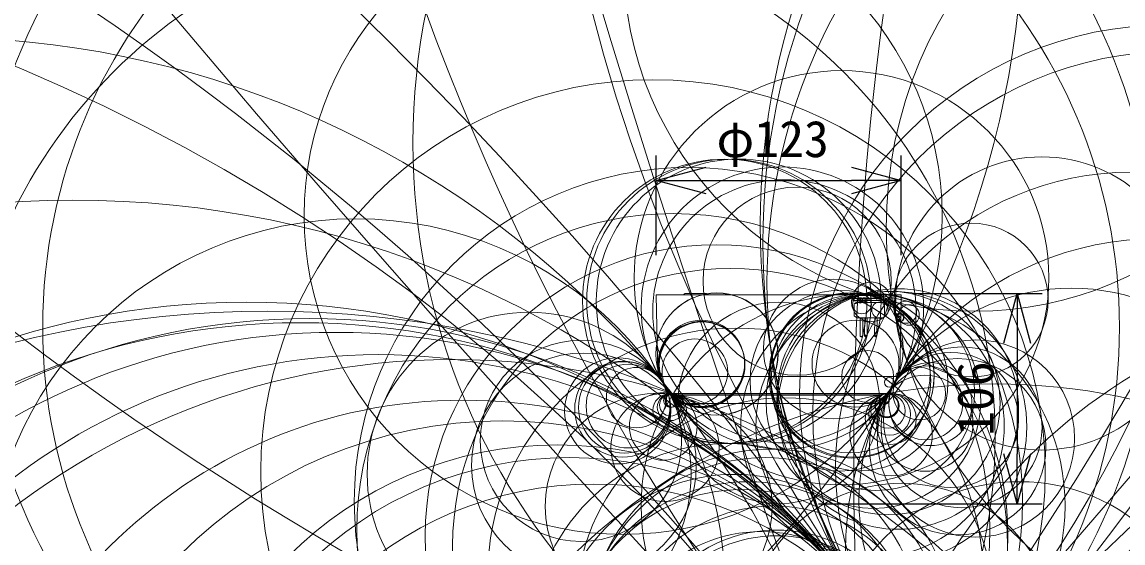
# Model space of a CAD drawing. Units: millimetres, scale not verified. Extents: x -4192 to 4086, y -3596 to 8290.
# Drawn here: x -38 to 17.3, y 24.4 to 50.5 of the extents above; entities that cross this region are included whole.
import ezdxf
from ezdxf.enums import TextEntityAlignment as Align

# ---------------------------------------------------------------- set-up
doc = ezdxf.new("R2010")
doc.units = ezdxf.units.MM
doc.header["$LTSCALE"] = 0.125
doc.layers.add('0-0_0', color=7, linetype='Continuous')
doc.layers.add('0-4_SUNPO', color=7, linetype='Continuous')
doc.layers.add('0-5_GAIKEI', color=1, linetype='Continuous', lineweight=18)
doc.styles.add('ＭＳ ゴシック', font='')
doc.styles.get('ＭＳ ゴシック').set_extended_font_data('MS Gothic')

# ---------------------------------------------------------------- blocks, each defined once
blk = doc.blocks.new('_Open30')
at = {"layer": '0-0_0'}
blk.add_line((0, 0), (-1, 0), dxfattribs=at)
blk.add_lwpolyline([(-1, 0.26795), (0, 0), (-1, -0.26795)], dxfattribs=at)
blk = doc.blocks.new('D1')
at = {"layer": '0-4_SUNPO'}
for p, q in [((58.3512, 226.3191), (58.3512, 231.3138)), ((70.647, 226.3191), (70.647, 231.3138)), ((60.8512, 230.0638), (68.147, 230.0638))]:
    blk.add_line(p, q, dxfattribs=at)
at = {"layer": '0-4_SUNPO', "xscale": 2.5, "yscale": 2.5, "rotation": 180}
blk.add_blockref('_Open30', (58.3512, 230.0638), dxfattribs=at)
at = {"layer": '0-4_SUNPO', "xscale": 2.5, "yscale": 2.5}
blk.add_blockref('_Open30', (70.647, 230.0638), dxfattribs=at)
at = {"layer": '0-4_SUNPO', "style": 'ＭＳ ゴシック'}
blk.add_text('φ123', height=1.833, dxfattribs=at).set_placement((61.3741, 230.6888), align=Align.BOTTOM_LEFT)
blk = doc.blocks.new('D2')
at = {"layer": '0-4_SUNPO'}
for p, q in [((71.1779, 224.3893), (77.7084, 224.3893)), ((76.4584, 221.8893), (76.4584, 216.3317)), ((66.4984, 213.8317), (77.7084, 213.8317))]:
    blk.add_line(p, q, dxfattribs=at)
at = {"layer": '0-4_SUNPO', "xscale": 2.5, "yscale": 2.5}
for p, rotation in [((76.4584, 224.3893), 90), ((76.4584, 213.8317), 270)]:
    blk.add_blockref('_Open30', p, dxfattribs=dict(at, rotation=rotation))
at = {"layer": '0-4_SUNPO', "style": 'ＭＳ ゴシック'}
blk.add_text('106', height=1.833, rotation=90, dxfattribs=at).set_placement((75.8334, 217.2355), align=Align.BOTTOM_LEFT)

msp = doc.modelspace()

# ---------------------------------------------------------------- linework, layer by layer
at = {"layer": '0-5_GAIKEI', "color": 7}
for p, q in [((3.6371, 36.8222), (-6.1493, 36.8222)), ((-6.0769, 32.7723), (-6.1493, 36.8222)), ((4.7734, 36.8222), (6.1464, 36.8222)), ((6.1253, 35.6023), (6.1464, 36.8222)), ((6.0762, 32.7899), (6.1238, 35.5222)), ((6.0893, 35.6023), (6.1011, 35.5381)), ((6.1253, 35.6023), (6.0893, 35.6023)), ((6.1014, 35.5371), (6.105, 35.5272)), ((6.1073, 35.5236), (6.1091, 35.5222)), ((6.1238, 35.5222), (6.1091, 35.5222)), ((5.721, 32.2542), (5.7342, 32.2765)), ((-5.4452, 31.8699), (-5.4256, 31.8559)), ((-5.4252, 31.8557), (-5.4109, 31.8526)), ((-5.1608, 31.7923), (-5.1767, 31.7986)), ((-5.1379, 31.7824), (-5.0783, 31.7824)), ((-5.0712, 31.3647), (-5.0783, 31.7824)), ((5.0683, 31.3647), (5.0757, 31.7824)), ((5.0757, 31.7824), (5.1354, 31.7824)), ((5.4081, 31.8526), (5.4311, 31.86)), ((5.4315, 31.8601), (5.4426, 31.8699)), ((-5.0613, 31.3647), (-5.0712, 31.3647))]:
    msp.add_line(p, q, dxfattribs=at)
at = {"layer": '0-5_GAIKEI'}
for p, q in [((-4.7763, 36.8222), (-4.7731, 36.8293)), ((-4.7644, 36.8467), (-4.7731, 36.8293)), ((-4.706, 36.8888), (-4.7273, 36.8805)), ((-4.6803, 36.8924), (-4.7047, 36.8893)), ((-4.6803, 36.8924), (-3.6721, 36.8924)), ((-3.6529, 36.8903), (-3.6721, 36.8924)), ((-3.592, 36.8519), (-3.6075, 36.8683)), ((-3.5793, 36.8293), (-3.5912, 36.8509)), ((-3.5765, 36.8222), (-3.5793, 36.8293)), ((3.574, 36.8222), (3.5768, 36.8293)), ((3.5855, 36.8467), (3.5768, 36.8293)), ((3.6439, 36.8888), (3.6229, 36.8805)), ((3.649, 36.8212), (3.6371, 36.8222)), ((3.6696, 36.8924), (3.6452, 36.8893)), ((4.6778, 36.8924), (3.6696, 36.8924)), ((3.7104, 36.7605), (3.6933, 36.7932)), ((4.1522, 36.5424), (3.7144, 36.5424)), ((5.1301, 36.6423), (3.7154, 36.6423)), ((3.9962, 36.7862), (3.9835, 36.6423)), ((4.0025, 36.7886), (3.9962, 36.7862)), ((3.9962, 36.7862), (4.6013, 36.7862)), ((4.0262, 36.7975), (4.0144, 36.7931)), ((4.0739, 36.813), (4.0501, 36.8057)), ((4.0812, 36.8148), (4.0739, 36.8127)), ((4.0739, 36.813), (4.0739, 36.8127)), ((4.2217, 36.5424), (5.1301, 36.5424)), ((4.3194, 36.8293), (4.2788, 36.8293)), ((4.2935, 36.813), (4.2788, 36.8127)), ((4.3187, 36.8127), (4.2939, 36.813)), ((4.3267, 36.8441), (4.3187, 36.8444)), ((4.3187, 36.8127), (4.3187, 36.8444)), ((4.4016, 36.5424), (4.4002, 36.5622)), ((4.4817, 36.5622), (4.4002, 36.5622)), ((4.457, 36.5424), (4.457, 36.5622)), ((4.4817, 36.5424), (4.4817, 36.6423)), ((4.5236, 36.8127), (4.4999, 36.8193)), ((4.5236, 36.8127), (4.5236, 36.813)), ((4.5539, 36.8035), (4.5422, 36.8072)), ((4.5815, 36.6522), (4.5716, 36.6423)), ((4.6013, 36.7862), (4.5779, 36.7953)), ((4.8214, 36.6522), (4.5815, 36.6522)), ((4.6013, 36.7862), (4.6129, 36.6522)), ((4.697, 36.8903), (4.6778, 36.8924)), ((4.7579, 36.8519), (4.7424, 36.8683)), ((4.7706, 36.8293), (4.7587, 36.8509)), ((4.8454, 36.6423), (4.7706, 36.8293)), ((5.1449, 36.7922), (4.7854, 36.7922)), ((4.8214, 36.6522), (4.8316, 36.6423)), ((5.1301, 36.6924), (4.8256, 36.6924)), ((4.9216, 36.5424), (4.9216, 36.6423)), ((5.1265, 36.5424), (5.1265, 36.4423)), ((5.1301, 36.7223), (5.1357, 36.7667)), ((5.1301, 36.5223), (5.1301, 36.7223)), ((5.136, 36.768), (5.1421, 36.7861)), ((5.1659, 36.8173), (5.1812, 36.8222)), ((5.2507, 36.7223), (5.257, 36.7667)), ((5.2574, 36.768), (5.2638, 36.7861)), ((5.2879, 36.8173), (5.3036, 36.8222)), ((5.8399, 35.9222), (5.8561, 36.8222)), ((5.8804, 36.8222), (5.8642, 35.9222)), ((3.787, 36.3816), (3.7853, 35.7706)), ((3.8408, 36.4137), (3.787, 36.3816)), ((3.8654, 36.4243), (3.8438, 36.4151)), ((3.8812, 36.4295), (3.8684, 36.4255)), ((3.9035, 36.4324), (3.8818, 36.4296)), ((5.2514, 36.4324), (3.9035, 36.4324)), ((5.1265, 36.4423), (4.2217, 36.4423)), ((4.5515, 36.4324), (4.5515, 36.4423)), ((4.8514, 36.4324), (4.8514, 36.4423)), ((5.2563, 36.432), (5.2514, 36.4324)), ((5.2772, 36.4246), (5.2585, 36.4313)), ((5.2951, 36.4064), (5.2793, 36.4239)), ((5.3015, 36.3823), (5.2956, 36.4057)), ((5.3015, 35.7723), (5.3015, 36.3823)), ((5.8399, 35.9222), (5.8422, 35.8267)), ((5.8642, 35.9222), (5.8399, 35.9222)), ((5.8642, 35.9222), (5.8652, 35.8577)), ((3.8425, 35.7207), (3.7853, 35.7706)), ((3.9246, 35.6761), (3.9007, 35.6844)), ((3.9536, 35.6721), (3.926, 35.6756)), ((3.9536, 35.6721), (5.2003, 35.6721)), ((4.0908, 35.6721), (4.0798, 34.7874)), ((4.2213, 35.6721), (4.2104, 34.7867)), ((4.3092, 35.6721), (4.2982, 34.7874)), ((4.4369, 35.6721), (4.4263, 34.7867)), ((4.814, 35.6718), (4.8034, 34.7874)), ((4.935, 35.6721), (4.9244, 34.7867)), ((5.2003, 35.6721), (5.2281, 35.6764)), ((5.2335, 35.6785), (5.2514, 35.6855)), ((5.2649, 35.6962), (5.271, 35.701)), ((5.2714, 35.7013), (5.2879, 35.722)), ((5.2882, 35.7224), (5.2912, 35.7299)), ((5.298, 35.7466), (5.3015, 35.7723)), ((5.8428, 35.8158), (5.8529, 35.7229)), ((5.8702, 35.7933), (5.8776, 35.7411)), ((6.0893, 35.6023), (5.8818, 35.6023)), ((5.9154, 35.5387), (5.9278, 35.5281)), ((5.9246, 35.6135), (5.9295, 35.6095)), ((5.9311, 35.5258), (5.9439, 35.5222)), ((5.9345, 35.6054), (5.9453, 35.6023)), ((6.1091, 35.5222), (5.9439, 35.5222)), ((6.0039, 35.5222), (6.0053, 35.6023)), ((6.0473, 35.5222), (6.0487, 35.6023)), ((4.0798, 34.7874), (4.0819, 34.7675)), ((4.0823, 34.7665), (4.0887, 34.7497)), ((4.1135, 34.7253), (4.1275, 34.7225)), ((4.1275, 34.7225), (4.1455, 34.7225)), ((4.1455, 34.7225), (4.1692, 34.727)), ((4.1695, 34.7271), (4.1902, 34.7404)), ((4.1904, 34.7407), (4.2044, 34.7602)), ((4.2104, 34.7842), (4.2104, 34.7867)), ((4.2982, 34.7874), (4.3014, 34.7629)), ((4.3016, 34.7621), (4.3116, 34.7408)), ((4.3133, 34.7394), (4.3286, 34.7267)), ((4.3303, 34.7253), (4.3434, 34.7225)), ((4.3434, 34.7225), (4.3614, 34.7225)), ((4.3614, 34.7225), (4.3851, 34.727)), ((4.3854, 34.7271), (4.4061, 34.7404)), ((4.4063, 34.7407), (4.4203, 34.7602)), ((4.4263, 34.7842), (4.4263, 34.7867)), ((4.8034, 34.7874), (4.8058, 34.7626)), ((4.8061, 34.7618), (4.8147, 34.7408)), ((4.8162, 34.7394), (4.8294, 34.7267)), ((4.8422, 34.7225), (4.8595, 34.7225)), ((4.8595, 34.7225), (4.8832, 34.727)), ((4.8835, 34.7271), (4.9042, 34.7404)), ((4.9044, 34.7407), (4.9184, 34.7602)), ((4.9244, 34.7842), (4.9244, 34.7867)), ((6.0522, 32.7268), (-6.0548, 32.7268)), ((5.4426, 31.8699), (-5.4452, 31.8699)), ((5.4081, 31.8526), (-5.4109, 31.8526)), ((-5.0783, 31.7824), (5.0757, 31.7824)), ((5.0683, 31.3647), (-5.0613, 31.3647))]:
    msp.add_line(p, q, dxfattribs=at)
for points in [[(-4.7285, 36.8799), (-4.7484, 36.8656), (-4.7641, 36.8471)], [(-3.6085, 36.8693), (-3.6294, 36.8825), (-3.6524, 36.8902)], [(3.6217, 36.8799), (3.6018, 36.8656), (3.5858, 36.8471)], [(3.693, 36.7935), (3.6731, 36.8116), (3.6494, 36.821)], [(4.1539, 36.5223), (3.714, 36.5223), (3.7161, 36.7223), (3.7105, 36.76)], [(4.1787, 36.8356), (4.1543, 36.8317), (4.1302, 36.8268)], [(4.2788, 36.8127), (4.2788, 36.8444), (4.254, 36.8434)], [(4.426, 36.8346), (4.4016, 36.8381), (4.3768, 36.8409)], [(4.7414, 36.8693), (4.7208, 36.8825), (4.6975, 36.8902)], [(5.2507, 36.7223), (5.2479, 36.5223), (5.1265, 36.5223)], [(5.1425, 36.7871), (5.1516, 36.8035), (5.1655, 36.8171)], [(5.2642, 36.7871), (5.2736, 36.8035), (5.2876, 36.8171)], [(3.8993, 35.685), (3.8752, 35.6975), (3.8435, 35.7199)], [(5.8883, 35.6932), (5.9005, 35.6555), (5.9148, 35.6266)], [(4.0891, 34.7488), (4.0996, 34.7345), (4.1132, 34.7254)], [(4.8309, 34.7253), (4.831, 34.7253), (4.8422, 34.7225)]]:
    msp.add_lwpolyline(points, dxfattribs=at)
for centre, radius in [((-52.9951, 4151.0707), 4139.1614), ((-862.8513, 782.3196), 1159.5871), ((573.8909, 559.025), 789.5363), ((566.7725, 225.0147), 601.1902), ((1454.8739, -1499.9988), 2095.6488), ((-121.5329, 173.1616), 205.0128), ((54.0133, 155.4175), 151.7877), ((109.641, 97.8042), 135.639), ((-73.0386, 93.3017), 112.8187), ((171.2939, 28.5493), 167.535), ((79.4603, 74.0327), 91.7387), ((-36.7854, 56.719), 60.3805), ((-178.3169, -109.1334), 224.4555), ((-121.8302, -77.6031), 155.5656), ((35.5707, 40.339), 36.5016), ((33.4026, 39.4482), 34.206), ((9.8257, 53.6236), 17.6269), ((27.9845, 37.4232), 28.5787), ((26.9666, 40.1707), 21.5771), ((-74.5424, -38.3056), 93.8577), ((-15.0739, 29.6735), 25.9237), ((19.5571, 31.8772), 18.511), ((19.9337, 30.8317), 18.2259), ((-6.3134, 27.9495), 19.6809), ((-2.0116, 36.5006), 7.1452), ((13.2072, 36.3924), 7.3614), ((-2.7154, 36.5009), 7.1354), ((-2.4995, 36.5009), 7.1354), ((17.6824, 28.1516), 14.8355), ((0.9191, 37.512), 4.7213), ((-35.4264, -7.6339), 49.2185), ((9.6518, 36.5629), 3.8627), ((3.0923, 32.5111), 4.5344), ((5.9942, 31.0879), 6.0392), ((4.6435, 36.474), 0.9956), ((3.7275, 26.2233), 10.6377), ((-4.7634, 36.8463), 0.00109), ((-4.7265, 36.8771), 0.00344), ((-4.7043, 36.8859), 0.00343), ((-3.6529, 36.8891), 0.00122), ((-3.6103, 36.8664), 0.00336), ((-3.5941, 36.8493), 0.0033), ((4.7033, 30.245), 6.6136), ((5.6485, 30.2001), 6.7984), ((4.7485, 31.481), 5.3857), ((3.6478, 32.7671), 4.1414), ((3.5791, 32.9084), 4.0179), ((3.6807, 32.7887), 4.1139), ((4.0484, 32.4201), 4.4329), ((5.503, 31.3913), 5.6067), ((4.8777, 31.9419), 4.9433), ((3.5865, 36.8463), 0.00105), ((3.6237, 36.8771), 0.00346), ((3.6456, 36.886), 0.00332), ((3.649, 36.8204), 0.00075), ((3.6926, 36.7929), 0.0007), ((4.174, 36.3477), 0.4732), ((3.7095, 36.7601), 0.00101), ((4.086, 36.5429), 0.1356), ((4.1251, 36.5592), 0.0934), ((4.151, 36.5868), 0.0555), ((4.1517, 36.5894), 0.0529), ((4.2878, 36.5417), 0.1357), ((4.254, 36.5294), 0.0997), ((4.2232, 36.4977), 0.0555), ((4.2225, 36.4954), 0.0532), ((4.2937, 36.8038), 0.00922), ((32.2262, 8.9895), 27.8523), ((5.0805, 36.061), 0.412), ((4.697, 36.889), 0.00126), ((4.7395, 36.8663), 0.00347), ((4.7558, 36.8493), 0.0033), ((5.1395, 36.7664), 0.0039), ((5.146, 36.7852), 0.00398), ((5.1659, 36.8168), 0.00046), ((5.2609, 36.7663), 0.0039), ((5.2677, 36.7851), 0.00401), ((5.288, 36.8168), 0.00046), ((6.3633, 35.9516), 0.5539), ((-26.7094, -2.8633), 39.3192), ((66.7486, -58.3849), 94.4425), ((3.8481, 36.4018), 0.0139), ((3.8735, 36.4085), 0.0177), ((3.8819, 36.4278), 0.00183), ((5.265, 36.387), 0.0396), ((5.2543, 36.4228), 0.00948), ((5.2946, 36.4055), 0.00096), ((-23.9982, -0.1229), 35.5493), ((-23.5402, 1.2849), 34.3456), ((3.8474, 35.7258), 0.00709), ((3.9023, 35.6908), 0.00654), ((3.9266, 35.6801), 0.00448), ((5.2705, 35.7018), 0.00105), ((5.2874, 35.7226), 0.00084), ((5.9082, 35.825), 0.0661), ((6.0779, 35.6951), 0.2147), ((6.0652, 35.6683), 0.195), ((6.0053, 35.6196), 0.1201), ((5.9887, 35.5937), 0.0916), ((5.9286, 35.6347), 0.0159), ((5.9319, 35.5304), 0.00467), ((5.9369, 35.6135), 0.00843), ((-22.2125, 2.144), 32.7959), ((4.3408, 34.7741), 0.0443), ((4.844, 34.7699), 0.0413), ((4.0845, 34.7677), 0.00255), ((4.0912, 34.7502), 0.00253), ((4.1135, 34.7257), 0.00047), ((4.1692, 34.7276), 0.00056), ((4.1899, 34.7409), 0.00057), ((4.3029, 34.763), 0.00151), ((4.3358, 34.7338), 0.0101), ((4.3851, 34.7276), 0.00056), ((4.4058, 34.7409), 0.00057), ((4.8074, 34.7626), 0.00156), ((4.8364, 34.7326), 0.0091), ((4.8832, 34.7276), 0.00056), ((4.9039, 34.7409), 0.00057), ((-20.0826, 3.6145), 30.2082), ((-15.8267, 6.4252), 25.1084), ((0.3085, 21.1779), 10.4726), ((-13.8853, 7.7154), 22.7751), ((-11.1105, 10.1796), 19.1064), ((-2.5777, 19.5189), 9.8428), ((-0.3996, 19.8807), 9.1921), ((-10.5045, 9.8932), 18.7574), ((-0.6889, 19.6398), 9.0072), ((-2.2396, 18.7418), 9.0649), ((-9.2784, 9.0617), 18.2594), ((6.1581, 19.5349), 7.8228), ((12.0762, 17.8996), 9.5413), ((-1.8533, 18.4562), 8.5857), ((-0.2527, 18.4581), 7.7629), ((-0.1106, 17.8592), 7.1505), ((-0.094, 17.7164), 7.0053)]:
    msp.add_circle(centre, radius, dxfattribs=at)
at = {"layer": '0-5_GAIKEI', "color": 7}
for centre, radius in [((-138.2597, 122.9487), 180.4253), ((-37.2979, 73.2843), 73.7954), ((-34.5365, 56.1262), 46.8034), ((14.8825, 44.4528), 33.2391), ((-10.7015, 37.7108), 29.6007), ((-9.9209, 35.2), 27.0155), ((-7.815, 40.8028), 16.0095), ((-42.4442, 2.3876), 47.3779), ((3.1487, 37.6846), 10.402), ((-4.5329, 26.4484), 16.7703), ((0.184, 36.1605), 7.0854), ((0.2834, 35.9967), 6.6092), ((-5.2916, 25.0202), 15.8837), ((-21.2191, 22.1409), 18.5028), ((-3.1206, 24.7175), 14.6196), ((19.0484, 23.9473), 15.7068), ((-2.4443, 24.2242), 13.9247), ((2.7423, 34.1044), 3.507), ((14.6864, 26.4941), 10.6624), ((-3.1049, 33.8526), 3.0676), ((-3.1088, 33.8491), 3.0626), ((-25.638, -15.8148), 51.8242), ((-12.5294, 27.8265), 8.1279), ((-0.0015, 31.3948), 5.0599), ((-0.0009, 31.3942), 5.0594), ((6.535, 35.8138), 0.5169), ((-3.8804, 33.3882), 2.1638), ((-3.86, 33.3368), 2.1535), ((-3.8464, 33.3112), 2.1498), ((3.8473, 33.3678), 2.1791), ((6.1042, 35.5383), 0.00306), ((6.1067, 35.5276), 0.00179), ((-2.1756, 22.7316), 12.4269), ((-9.9292, 29.4894), 5.0492), ((-4.2117, 32.9645), 1.6486), ((9.8954, 29.6091), 4.951), ((-9.7799, 28.2607), 5.6406), ((4.4585, 32.7216), 1.3015), ((9.1731, 30.1694), 4.0371), ((8.6391, 30.5399), 3.3875), ((-16.3883, -2.7345), 36.3092), ((-8.0806, 30.9948), 2.6656), ((-7.8315, 31.0856), 2.4091), ((-7.7522, 31.1678), 2.2982), ((-7.5654, 31.2374), 2.103), ((-7.1397, 31.663), 1.5123), ((8.9743, 29.1923), 4.4291), ((7.3751, 31.4), 1.8578), ((7.6059, 31.3349), 2.0841), ((7.0517, 31.8625), 1.3213), ((-5.9787, 32.7919), 0.1001), ((-5.9797, 32.7915), 0.0991), ((7.3352, 30.3749), 2.411), ((5.5473, 32.432), 0.2405), ((5.9763, 32.7919), 0.1), ((5.9787, 32.7911), 0.0975), ((10.8668, 1.9283), 30.4225), ((5.7838, 32.2612), 0.0519), ((-6.027, 26.1974), 5.6889), ((0.3085, 21.1779), 10.4726), ((-5.7118, 29.1569), 2.7128), ((-5.8013, 30.2189), 1.6986), ((-5.4808, 31.0133), 0.8426), ((-5.426, 31.177), 0.6697), ((-5.428, 31.2909), 0.56), ((-5.4357, 31.5113), 0.3422), ((-5.3728, 31.5098), 0.3345), ((-5.3591, 31.5161), 0.3253), ((-5.4252, 31.8563), 0.00057), ((5.6355, 29.7987), 2.0669), ((5.6165, 30.5963), 1.2818), ((5.5646, 30.8226), 1.0514), ((5.4826, 30.994), 0.8619), ((5.4129, 31.2576), 0.5896), ((5.4387, 31.2526), 0.5997), ((5.4198, 31.2755), 0.5741), ((5.3107, 31.5795), 0.2521), ((5.431, 31.8605), 0.00057), ((-0.6889, 19.6398), 9.0072), ((-1.5501, 18.8046), 8.6344), ((-0.8964, 17.6104), 7.3225)]:
    msp.add_circle(centre, radius, dxfattribs=at)

# ---------------------------------------------------------------- block references
at = {"layer": '0-4_SUNPO'}
for name in ['D1', 'D2']:
    msp.add_blockref(name, (-64.5005, -187.4969), dxfattribs=at)

doc.saveas('drawing.dxf')
